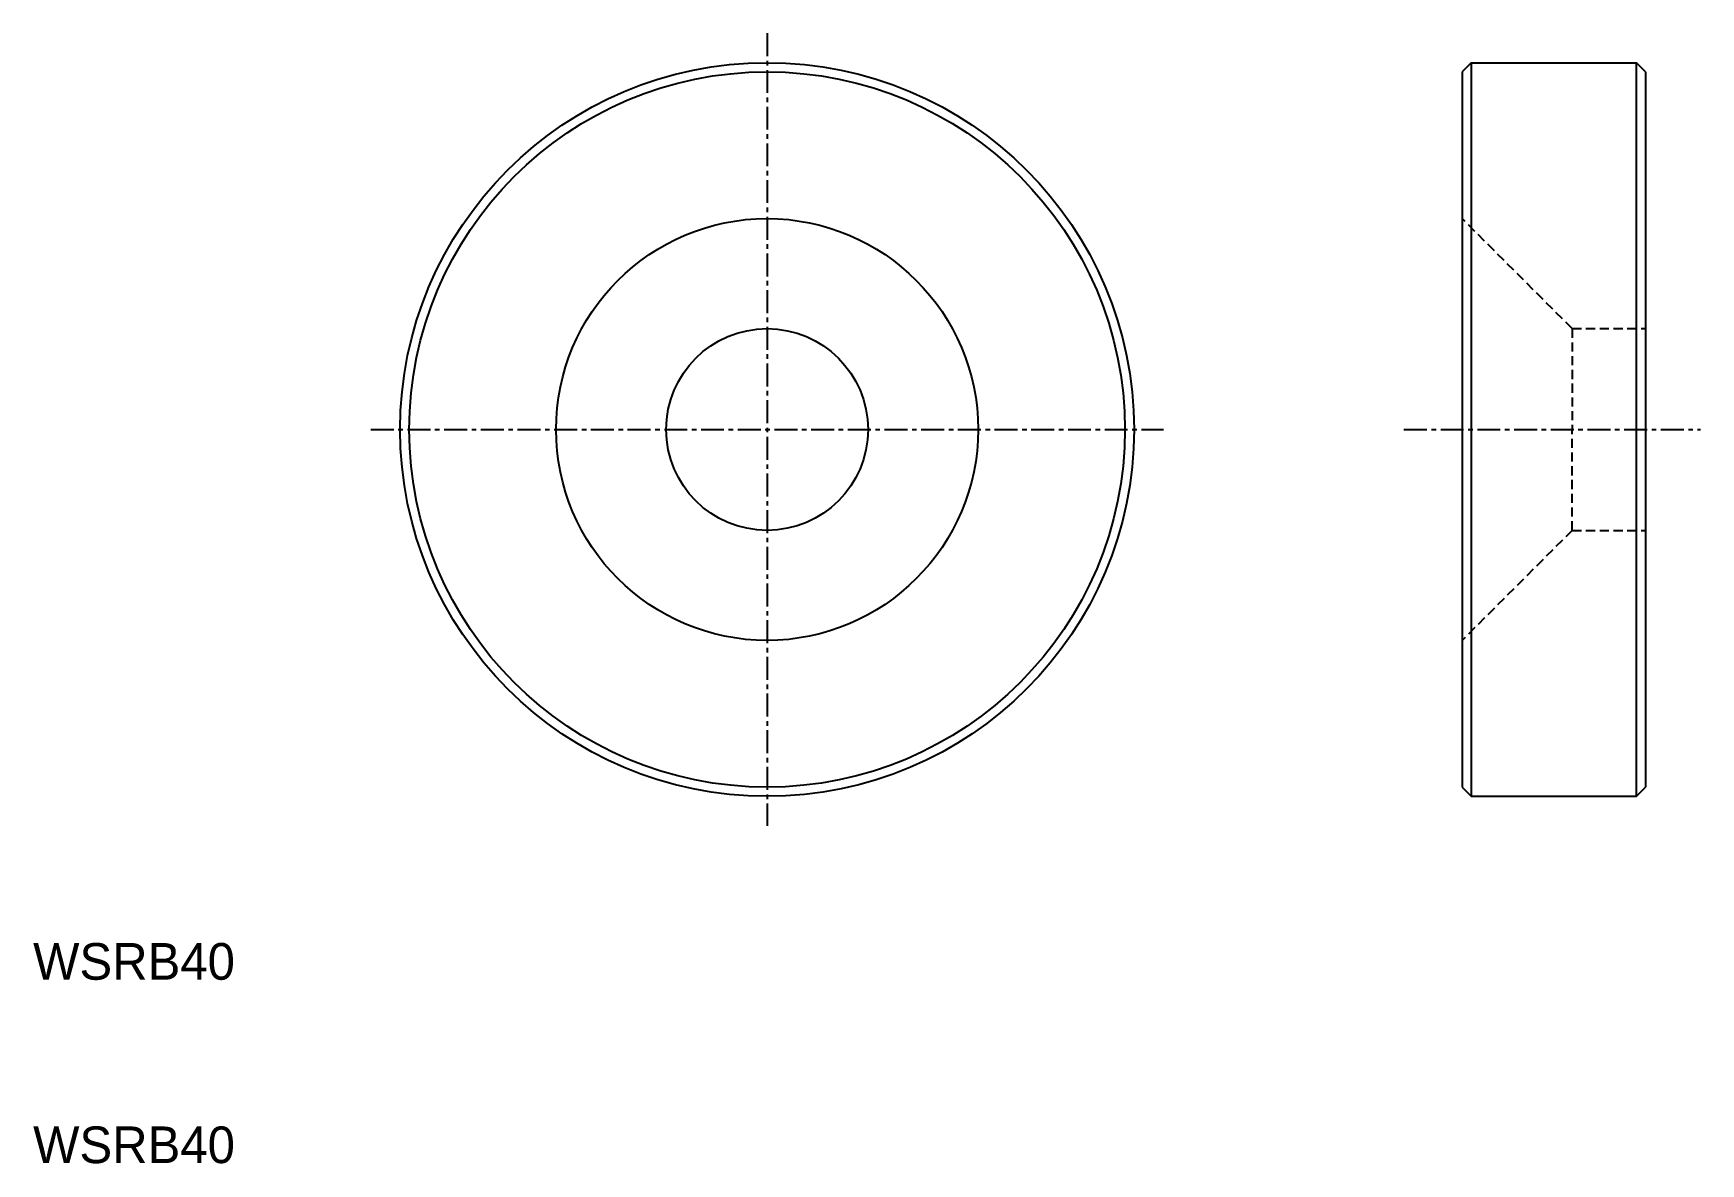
# Model space of a CAD drawing. Extents: x 10 to 100.9, y 10 to 71.6.
import ezdxf

# ---------------------------------------------------------------- set-up
doc = ezdxf.new("R2010")
doc.units = 0
doc.linetypes.add('CENTER', pattern=[2, 1.25, -0.25, 0.25, -0.25])
doc.linetypes.add('DASHED', pattern=[0.75, 0.5, -0.25])
doc.layers.get('0').update_dxf_attribs({"linetype": 'CONTINUOUS'})
doc.layers.add('CENTER', color=1, linetype='CENTER')

msp = doc.modelspace()

# ---------------------------------------------------------------- linework, layer by layer
at = {"color": 7, "linetype": 'CONTINUOUS'}
for p, q in [((88.377, 70), (87.877, 69.5)), ((88.377, 70), (88.377, 30)), ((88.377, 70), (97.377, 70)), ((97.377, 30), (97.377, 70)), ((97.877, 69.5), (97.377, 70)), ((87.877, 69.5), (87.877, 30.5)), ((97.877, 69.5), (97.877, 30.5)), ((87.877, 30.5), (88.377, 30)), ((88.377, 30), (97.377, 30)), ((97.377, 30), (97.877, 30.5))]:
    msp.add_line(p, q, dxfattribs=at)
at = {"color": 3, "linetype": 'DASHED'}
for p, q in [((93.877, 55.5), (87.877, 61.5)), ((93.877, 55.5), (97.877, 55.5)), ((93.877, 55.5), (93.877, 50)), ((93.877, 44.5), (93.877, 50)), ((93.877, 44.5), (87.877, 38.5)), ((93.877, 44.5), (97.877, 44.5))]:
    msp.add_line(p, q, dxfattribs=at)
at = {"color": 7, "linetype": 'CONTINUOUS'}
for radius in [20, 19.5, 11.5, 5.5]:
    msp.add_circle((50, 50), radius, dxfattribs=at)
at = {"layer": 'CENTER', "color": 1, "linetype": 'CENTER'}
for p, q in [((50, 71.6), (50, 28.4)), ((28.4, 50), (71.6, 50)), ((84.709, 50), (100.877, 50))]:
    msp.add_line(p, q, dxfattribs=at)

# ---------------------------------------------------------------- texts
at = {"color": 7, "linetype": 'CONTINUOUS'}
for p in [(10, 20), (10, 10)]:
    msp.add_text('WSRB40', height=2, dxfattribs=at).set_placement(p)

doc.saveas('drawing.dxf')
